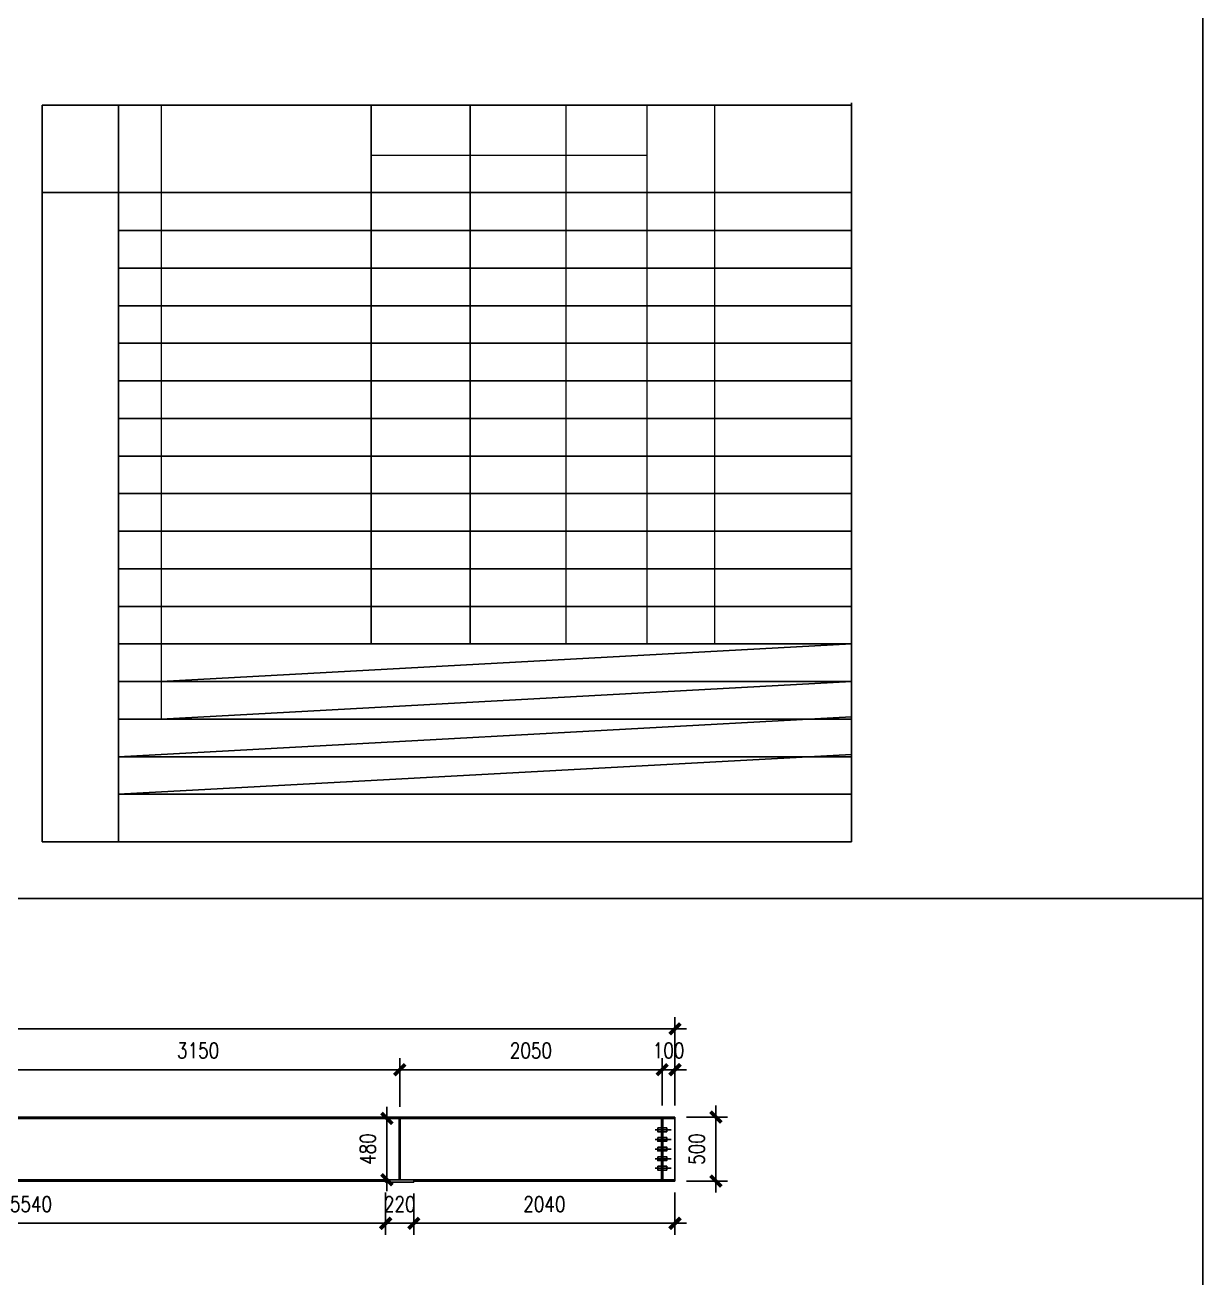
# Model space of a CAD drawing. Header units: millimetres. Extents: x 2287919 to 2522484, y -1845182 to -1736911.
# Drawn here: x 2495463 to 2504664, y -1828477 to -1818689 of the extents above; entities that cross this region are included whole.
import ezdxf

# ---------------------------------------------------------------- set-up
doc = ezdxf.new("R2010")
doc.units = ezdxf.units.MM
doc.header["$LTSCALE"] = 1000
doc.header["$PDMODE"] = 34
doc.layers.add('钢架', color=7, linetype='Continuous', lineweight=25)
doc.styles.add('DIM_FONT', font='simplex.shx', dxfattribs={"width": 0.8, "bigfont": 'hztxt.shx'})
doc.dimstyles.new('WGH(1)', dxfattribs={"dimscale": 1.2, "dimtxt": 100, "dimasz": 0.5, "dimexe": 75, "dimexo": 75, "dimgap": 75, "dimtad": 1, "dimdec": 0, "dimzin": 0, "dimdsep": 46, "dimtxsty": 'DIM_FONT', "dimblk1": '_DIMX', "dimblk2": '_DIMX', "dimsah": 1, "dimcen": 0.09, "dimclrd": 3, "dimclre": 3, "dimclrt": 7, "dimadec": 0, "dimazin": 0, "dimtfac": 1, "dimtdec": 0, "dimtix": 1, "dimtmove": 2, "dimatfit": 3, "dimldrblk": '_DIMX', "dimfxl": 1, "dimtolj": 1, "dimtzin": 0, "dimarcsym": 0})

# ---------------------------------------------------------------- blocks, each defined once
blk = doc.blocks.new('_DIMX')
blk.add_line((-150, 0), (150, 0))
at = {"const_width": 50}
blk.add_lwpolyline([(-70, -70), (70, 70)], dxfattribs=at)
blk = doc.blocks.new('*D1351')
at = {"color": 3, "lineweight": -2}
for p, q in [((2495240, -1827130), (2495240, -1826760)), ((2495240.6, -1826850), (2498389.4, -1826850)), ((2498390, -1827140), (2498390, -1826760))]:
    blk.add_line(p, q, dxfattribs=at)
at = {"layer": 'Defpoints', "color": 0}
for p in [(2498390, -1826850), (2495240, -1827220), (2498390, -1827230)]:
    blk.add_point(p, dxfattribs=at)
at = {"color": 3, "lineweight": -2, "xscale": 0.6, "yscale": 0.6, "zscale": 0.6, "rotation": 180}
blk.add_blockref('_DIMX', (2495240, -1826850), dxfattribs=at)
at = {"color": 3, "lineweight": -2, "xscale": 0.6, "yscale": 0.6, "zscale": 0.6}
blk.add_blockref('_DIMX', (2498390, -1826850), dxfattribs=at)
at = {"color": 7, "insert": (2496815, -1826700), "char_height": 120, "attachment_point": 5, "style": 'DIM_FONT'}
blk.add_mtext('\\A1;3150', dxfattribs=at)
blk = doc.blocks.new('*D1352')
at = {"color": 3, "lineweight": -2}
for p, q in [((2498390, -1827140), (2498390, -1826760)), ((2498390.6, -1826850), (2500439.4, -1826850)), ((2500440, -1827130), (2500440, -1826760))]:
    blk.add_line(p, q, dxfattribs=at)
at = {"layer": 'Defpoints', "color": 0}
for p in [(2500440, -1826850), (2498390, -1827230), (2500440, -1827220)]:
    blk.add_point(p, dxfattribs=at)
at = {"color": 3, "lineweight": -2, "xscale": 0.6, "yscale": 0.6, "zscale": 0.6, "rotation": 180}
blk.add_blockref('_DIMX', (2498390, -1826850), dxfattribs=at)
at = {"color": 3, "lineweight": -2, "xscale": 0.6, "yscale": 0.6, "zscale": 0.6}
blk.add_blockref('_DIMX', (2500440, -1826850), dxfattribs=at)
at = {"color": 7, "insert": (2499415, -1826700), "char_height": 120, "attachment_point": 5, "style": 'DIM_FONT'}
blk.add_mtext('\\A1;2050', dxfattribs=at)
blk = doc.blocks.new('*D1353')
at = {"color": 3, "lineweight": -2}
for p, q in [((2500439.4, -1826850), (2500438.8, -1826850)), ((2500440, -1827130), (2500440, -1826760)), ((2500440, -1826850), (2500540, -1826850)), ((2500540, -1827130), (2500540, -1826760)), ((2500540.6, -1826850), (2500541.2, -1826850))]:
    blk.add_line(p, q, dxfattribs=at)
at = {"layer": 'Defpoints', "color": 0}
for p in [(2500540, -1826850), (2500440, -1827220), (2500540, -1827220)]:
    blk.add_point(p, dxfattribs=at)
at = {"color": 3, "lineweight": -2, "xscale": 0.6, "yscale": 0.6, "zscale": 0.6}
blk.add_blockref('_DIMX', (2500440, -1826850), dxfattribs=at)
at = {"color": 3, "lineweight": -2, "xscale": 0.6, "yscale": 0.6, "zscale": 0.6, "rotation": 180}
blk.add_blockref('_DIMX', (2500540, -1826850), dxfattribs=at)
at = {"color": 7, "insert": (2500490, -1826700), "char_height": 120, "attachment_point": 5, "style": 'DIM_FONT'}
blk.add_mtext('\\A1;100', dxfattribs=at)
blk = doc.blocks.new('*D1354')
at = {"color": 3, "lineweight": -2}
for p, q in [((2488870, -1827130), (2488870, -1826440)), ((2500540, -1827130), (2500540, -1826440)), ((2488870.6, -1826530), (2500539.4, -1826530))]:
    blk.add_line(p, q, dxfattribs=at)
at = {"layer": 'Defpoints', "color": 0}
for p in [(2500540, -1826530), (2488870, -1827220), (2500540, -1827220)]:
    blk.add_point(p, dxfattribs=at)
at = {"color": 3, "lineweight": -2, "xscale": 0.6, "yscale": 0.6, "zscale": 0.6, "rotation": 180}
blk.add_blockref('_DIMX', (2488870, -1826530), dxfattribs=at)
at = {"color": 3, "lineweight": -2, "xscale": 0.6, "yscale": 0.6, "zscale": 0.6}
blk.add_blockref('_DIMX', (2500540, -1826530), dxfattribs=at)
at = {"color": 7, "insert": (2494705, -1826380), "char_height": 120, "attachment_point": 5, "style": 'DIM_FONT'}
blk.add_mtext('\\A1;11670', dxfattribs=at)
blk = doc.blocks.new('*D1356')
at = {"color": 3, "lineweight": -2}
for p, q in [((2500630, -1827220), (2500950, -1827220)), ((2500860, -1827220.6), (2500860, -1827719.4)), ((2500630, -1827720), (2500950, -1827720))]:
    blk.add_line(p, q, dxfattribs=at)
at = {"layer": 'Defpoints', "color": 0}
for p in [(2500540, -1827220), (2500540, -1827720), (2500860, -1827720)]:
    blk.add_point(p, dxfattribs=at)
at = {"color": 3, "lineweight": -2, "xscale": 0.6, "yscale": 0.6, "zscale": 0.6}
for p, rotation in [((2500860, -1827220), 90), ((2500860, -1827720), 270)]:
    blk.add_blockref('_DIMX', p, dxfattribs=dict(at, rotation=rotation))
at = {"color": 7, "insert": (2500710, -1827470), "char_height": 120, "attachment_point": 5, "rotation": 90, "style": 'DIM_FONT'}
blk.add_mtext('\\A1;500', dxfattribs=at)
blk = doc.blocks.new('*D1358')
at = {"color": 3, "lineweight": -2}
for p, q in [((2492740, -1827810), (2492740, -1828140)), ((2498280, -1827810), (2498280, -1828140)), ((2498279.4, -1828050), (2492740.6, -1828050))]:
    blk.add_line(p, q, dxfattribs=at)
at = {"layer": 'Defpoints', "color": 0}
for p in [(2492740, -1827720), (2498280, -1827720), (2492740, -1828050)]:
    blk.add_point(p, dxfattribs=at)
at = {"color": 3, "lineweight": -2, "xscale": 0.6, "yscale": 0.6, "zscale": 0.6}
for p, rotation in [((2492740, -1828050), 180.0000000000048), ((2498280, -1828050), 4.796163466380675e-12)]:
    blk.add_blockref('_DIMX', p, dxfattribs=dict(at, rotation=rotation))
at = {"color": 7, "insert": (2495510, -1827900), "char_height": 120, "attachment_point": 5, "style": 'DIM_FONT'}
blk.add_mtext('\\A1;5540', dxfattribs=at)
blk = doc.blocks.new('*D1359')
at = {"color": 3, "lineweight": -2}
for p, q in [((2498280, -1827818), (2498280, -1828140)), ((2498500, -1827818), (2498500, -1828140)), ((2498279.4, -1828050), (2498278.8, -1828050)), ((2498500, -1828050), (2498280, -1828050)), ((2498500.6, -1828050), (2498501.2, -1828050))]:
    blk.add_line(p, q, dxfattribs=at)
at = {"layer": 'Defpoints', "color": 0}
for p in [(2498280, -1827728), (2498500, -1827728), (2498280, -1828050)]:
    blk.add_point(p, dxfattribs=at)
at = {"color": 3, "lineweight": -2, "xscale": 0.6, "yscale": 0.6, "zscale": 0.6}
blk.add_blockref('_DIMX', (2498280, -1828050), dxfattribs=at)
at = {"color": 3, "lineweight": -2, "xscale": 0.6, "yscale": 0.6, "zscale": 0.6, "rotation": 180}
blk.add_blockref('_DIMX', (2498500, -1828050), dxfattribs=at)
at = {"color": 7, "insert": (2498390, -1827900), "char_height": 120, "attachment_point": 5, "style": 'DIM_FONT'}
blk.add_mtext('\\A1;220', dxfattribs=at)
blk = doc.blocks.new('*D1360')
at = {"color": 3, "lineweight": -2}
for p, q in [((2498500, -1827818), (2498500, -1828140)), ((2500540, -1827810), (2500540, -1828140)), ((2498500.6, -1828050), (2500539.4, -1828050))]:
    blk.add_line(p, q, dxfattribs=at)
at = {"layer": 'Defpoints', "color": 0}
for p in [(2498500, -1827728), (2500540, -1827720), (2500540, -1828050)]:
    blk.add_point(p, dxfattribs=at)
at = {"color": 3, "lineweight": -2, "xscale": 0.6, "yscale": 0.6, "zscale": 0.6, "rotation": 180}
blk.add_blockref('_DIMX', (2498500, -1828050), dxfattribs=at)
at = {"color": 3, "lineweight": -2, "xscale": 0.6, "yscale": 0.6, "zscale": 0.6}
blk.add_blockref('_DIMX', (2500540, -1828050), dxfattribs=at)
at = {"color": 7, "insert": (2499520, -1827900), "char_height": 120, "attachment_point": 5, "style": 'DIM_FONT'}
blk.add_mtext('\\A1;2040', dxfattribs=at)
blk = doc.blocks.new('*D1363')
at = {"color": 3, "lineweight": -2}
for p, q in [((2498296, -1827230), (2498200, -1827230)), ((2498290, -1827230.6), (2498290, -1827709.4)), ((2498296, -1827710), (2498200, -1827710))]:
    blk.add_line(p, q, dxfattribs=at)
at = {"layer": 'Defpoints', "color": 0}
for p in [(2498386, -1827230), (2498290, -1827710), (2498386, -1827710)]:
    blk.add_point(p, dxfattribs=at)
at = {"color": 3, "lineweight": -2, "xscale": 0.6, "yscale": 0.6, "zscale": 0.6}
for p, rotation in [((2498290, -1827230), 90), ((2498290, -1827710), 270)]:
    blk.add_blockref('_DIMX', p, dxfattribs=dict(at, rotation=rotation))
at = {"color": 7, "insert": (2498140, -1827470), "char_height": 120, "attachment_point": 5, "rotation": 90, "style": 'DIM_FONT'}
blk.add_mtext('\\A1;480', dxfattribs=at)

msp = doc.modelspace()

# ---------------------------------------------------------------- linework, layer by layer
at = {"color": 1}
for p, q in [((2495596.9, -1819314.5), (2495596.9, -1825070)), ((2496193.2, -1825070), (2496193.2, -1819314.5))]:
    msp.add_line(p, q, dxfattribs=at)
for p, q in [((2495596.9, -1819314.5), (2501920, -1819314.5)), ((2498166.8, -1819314.5), (2498166.8, -1823524.2)), ((2498939.7, -1819314.5), (2498939.7, -1823524.2)), ((2501920, -1819296.4), (2501920, -1825070)), ((2495596.9, -1819998), (2501920, -1819998)), ((2496193.2, -1820294.6), (2501920, -1820294.6)), ((2496193.2, -1820588.2), (2501920, -1820588.2)), ((2496193.2, -1820881.8), (2501920, -1820881.8)), ((2496193.2, -1821175.4), (2501920, -1821175.4)), ((2496193.2, -1821469), (2501920, -1821469)), ((2496193.2, -1821762.6), (2501920, -1821762.6)), ((2496193.2, -1822056.2), (2501920, -1822056.2)), ((2496193.2, -1822349.8), (2501920, -1822349.8)), ((2496193.2, -1822643.4), (2501920, -1822643.4)), ((2496193.2, -1822937), (2501920, -1822937)), ((2496193.2, -1823230.6), (2501920, -1823230.6)), ((2496193.2, -1823524.2), (2501920, -1823524.2)), ((2496526, -1823817.4), (2501920, -1823524.2)), ((2496193.2, -1823817.8), (2501920, -1823817.8)), ((2496526, -1824111), (2501920, -1823817.8)), ((2496193.2, -1824404.8), (2501920, -1824092.9)), ((2496193.2, -1824111.4), (2501920, -1824111.4)), ((2496193.2, -1824698.6), (2501920, -1824386.6)), ((2496193.2, -1824405), (2501920, -1824405)), ((2496193.2, -1824698.6), (2501920, -1824698.6)), ((2495596.9, -1825070), (2501920, -1825070)), ((2488870, -1827220), (2500540, -1827220)), ((2488870, -1827230), (2500540, -1827230)), ((2498386, -1827710), (2498386, -1827230)), ((2498394, -1827710), (2498394, -1827230)), ((2500386.5, -1827320), (2500510.1, -1827320)), ((2500386.5, -1827395), (2500510.1, -1827395)), ((2500432.1, -1827395), (2500447.9, -1827395)), ((2500386.5, -1827470), (2500510.1, -1827470)), ((2500432.1, -1827470), (2500447.9, -1827470)), ((2500386.5, -1827545), (2500510.1, -1827545)), ((2500386.5, -1827620), (2500510.1, -1827620)), ((2500432.1, -1827545), (2500447.9, -1827545)), ((2500432.1, -1827620), (2500447.9, -1827620)), ((2492740, -1827710), (2500540, -1827710)), ((2492740, -1827720), (2498280, -1827720)), ((2498280, -1827728), (2498280, -1827710)), ((2498500, -1827728), (2498500, -1827710)), ((2498500, -1827720), (2500540, -1827720))]:
    msp.add_line(p, q)
at = {"color": 2}
for p, q in [((2498390, -1827710), (2498390, -1827230)), ((2498390, -1827710), (2498390, -1827230)), ((2500436, -1827720), (2500436, -1827220)), ((2500440, -1827720), (2500440, -1827220)), ((2500440, -1827720), (2500440, -1827220)), ((2500444, -1827720), (2500444, -1827220)), ((2500540, -1827720), (2500540, -1827220)), ((2498280, -1827728), (2498500, -1827728))]:
    msp.add_line(p, q, dxfattribs=at)
for points in [[(2486843.9, -1812912), (2504663.9, -1812912), (2504663.9, -1825512), (2486843.9, -1825512)], [(2486843.9, -1825512), (2504663.9, -1825512), (2504663.9, -1838112), (2486843.9, -1838112)], [(2500405.1, -1827304.8), (2500475.1, -1827304.8), (2500475.1, -1827334.5), (2500405.1, -1827334.5)], [(2500405.1, -1827379.8), (2500475.1, -1827379.8), (2500475.1, -1827409.5), (2500405.1, -1827409.5)], [(2500405.1, -1827454.8), (2500475.1, -1827454.8), (2500475.1, -1827484.5), (2500405.1, -1827484.5)], [(2500405.1, -1827529.8), (2500475.1, -1827529.8), (2500475.1, -1827559.5), (2500405.1, -1827559.5)], [(2500405.1, -1827604.8), (2500475.1, -1827604.8), (2500475.1, -1827634.5), (2500405.1, -1827634.5)]]:
    msp.add_lwpolyline(points, close=True)
at = {"layer": '钢架', "lineweight": 13}
for p, q in [((2496526, -1819314.5), (2496526, -1824111)), ((2499687.2, -1819314.5), (2499687.2, -1823524.2)), ((2500320.8, -1819314.5), (2500320.8, -1823524.2)), ((2500849, -1819314.5), (2500849, -1823524.2)), ((2498166.8, -1819705.1), (2500320.8, -1819705.1)), ((2495596.9, -1819998), (2496193.2, -1819996.3))]:
    msp.add_line(p, q, dxfattribs=at)

# ---------------------------------------------------------------- dimensions: what is measured, and where the dimension line sits
for p1, p2, distance, picture, middle in [((2488870, -1827220), (2500540, -1827220), 690, '*D1354', (2494705, -1826380)), ((2500540, -1827220), (2500540, -1827720), 320, '*D1356', (2500710, -1827470)), ((2498280, -1827720), (2492740, -1827720), 330, '*D1358', (2495510, -1827900)), ((2498500, -1827728), (2498280, -1827728), 322, '*D1359', (2498390, -1827900))]:
    dim = msp.add_aligned_dim(p1=p1, p2=p2, distance=distance, dimstyle='WGH(1)')
    dim.commit()
    dim.dimension.update_dxf_attribs({"geometry": picture, "text_midpoint": middle})
for base, p1, p2, picture, middle in [((2498390, -1826850), (2495240, -1827220), (2498390, -1827230), '*D1351', (2496815, -1826700)), ((2500440, -1826850), (2498390, -1827230), (2500440, -1827220), '*D1352', (2499415, -1826700)), ((2500540, -1826850), (2500440, -1827220), (2500540, -1827220), '*D1353', (2500490, -1826700)), ((2500540, -1828050), (2498500, -1827728), (2500540, -1827720), '*D1360', (2499520, -1827900))]:
    dim = msp.add_linear_dim(base=base, p1=p1, p2=p2, dimstyle='WGH(1)')
    dim.commit()
    dim.dimension.update_dxf_attribs({"geometry": picture, "text_midpoint": middle})
dim = msp.add_linear_dim(base=(2498290, -1827710), p1=(2498386, -1827230), p2=(2498386, -1827710), angle=90, dimstyle='WGH(1)')
dim.commit()
dim.dimension.update_dxf_attribs({"geometry": '*D1363', "text_midpoint": (2498140, -1827470)})

doc.saveas('drawing.dxf')
